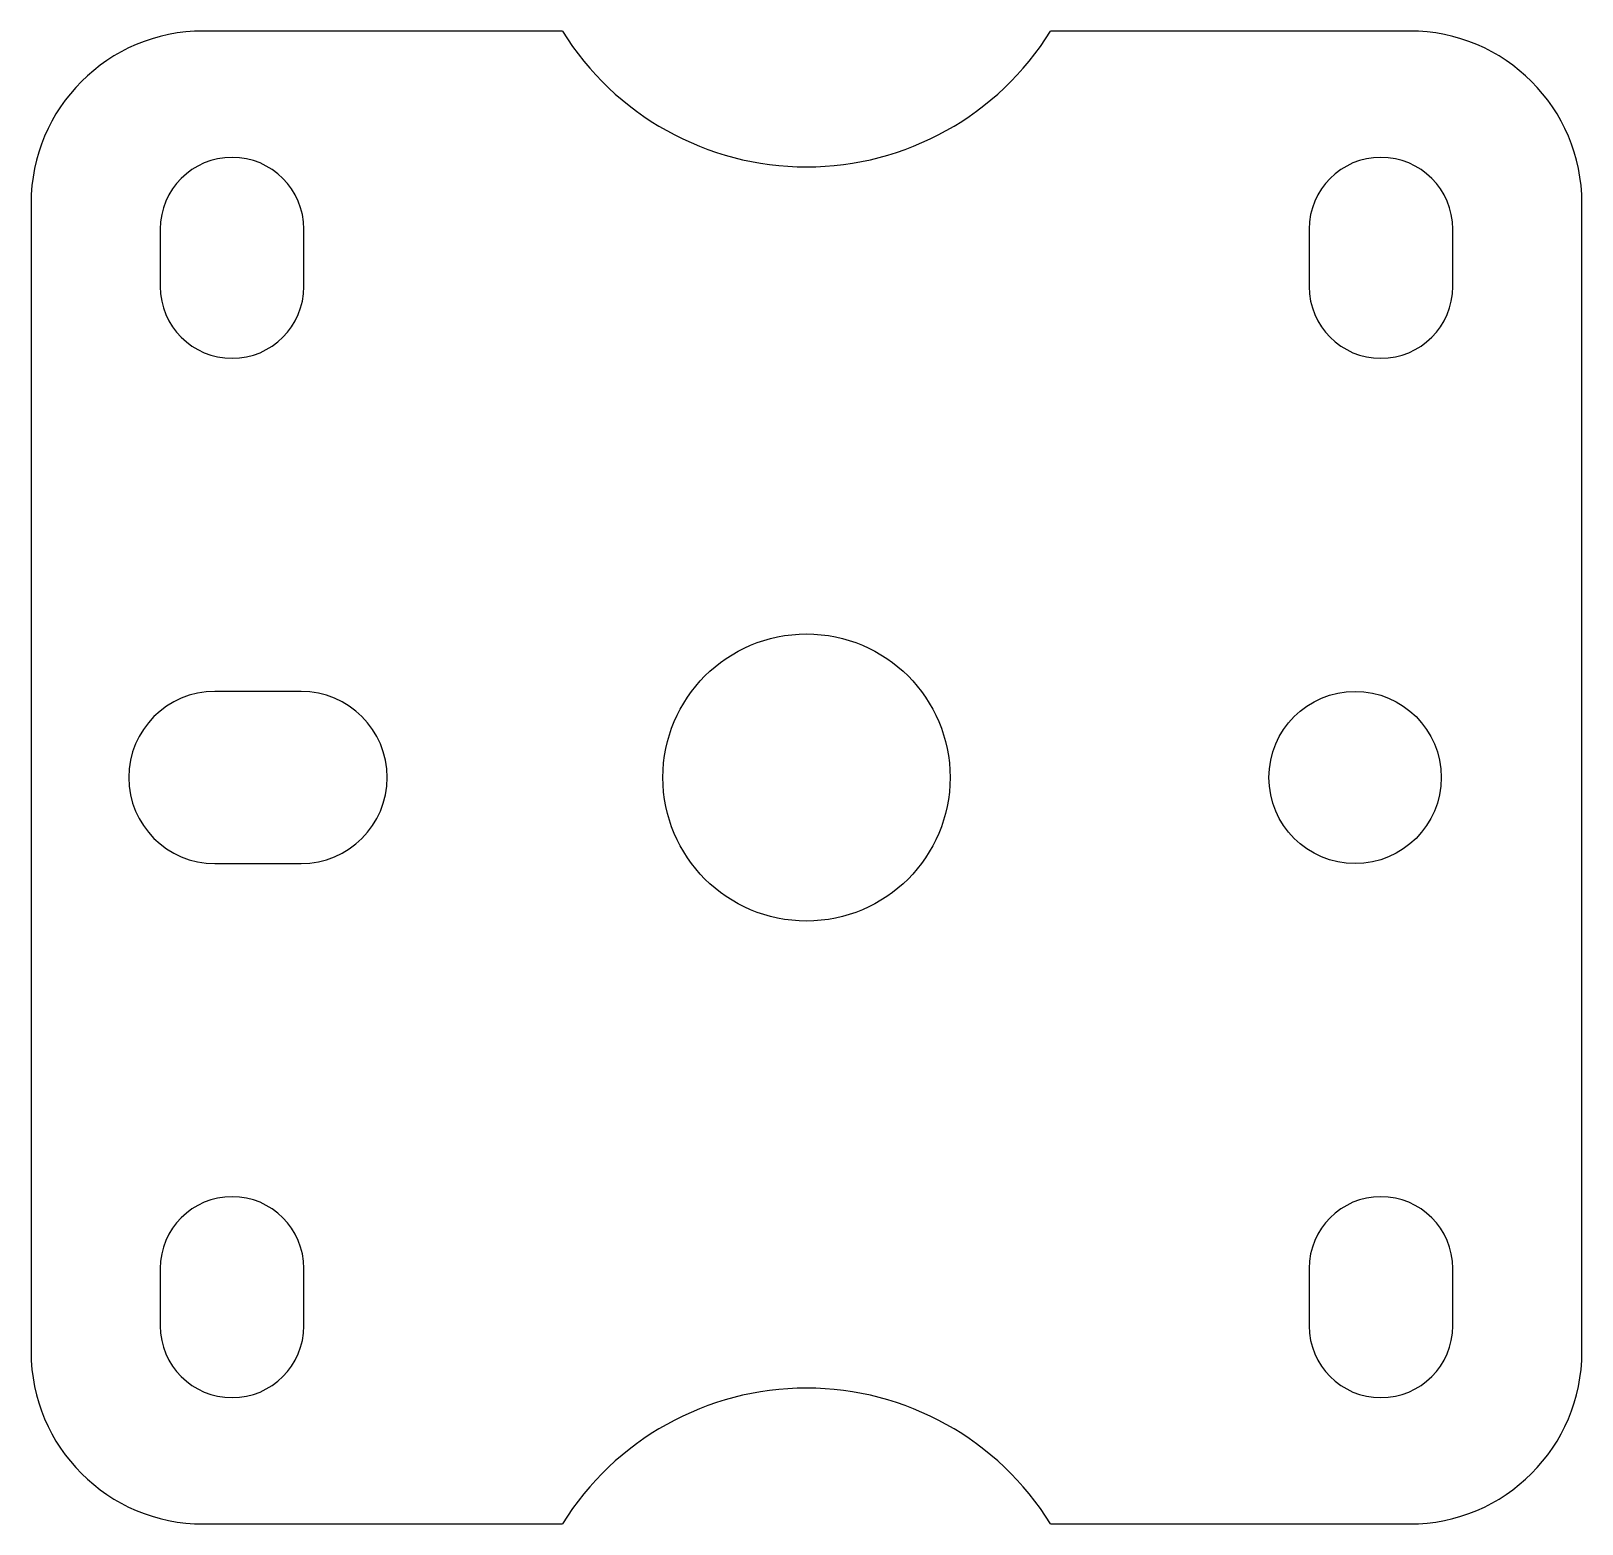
# Model space of a CAD drawing. Extents: x -27 to 27, y -26 to 26.
import ezdxf

# ---------------------------------------------------------------- set-up
doc = ezdxf.new("R2010")
doc.units = 0
doc.layers.get('0').update_dxf_attribs({"linetype": 'CONTINUOUS'})

msp = doc.modelspace()

# ---------------------------------------------------------------- linework, layer by layer
at = {"color": 7, "linetype": 'CONTINUOUS'}
for p, q in [((-8.5, 26), (-21, 26)), ((21, 26), (8.5, 26)), ((-27, 20), (-27, -20)), ((27, -20), (27, 20)), ((-22.5, 19.1), (-22.5, 17.1)), ((-17.5, 17.1), (-17.5, 19.1)), ((17.5, 19.1), (17.5, 17.1)), ((22.5, 17.1), (22.5, 19.1)), ((-17.6, 3), (-20.6, 3)), ((-20.6, -3), (-17.6, -3)), ((-22.5, -17.1), (-22.5, -19.1)), ((-17.5, -19.1), (-17.5, -17.1)), ((17.5, -17.1), (17.5, -19.1)), ((22.5, -19.1), (22.5, -17.1)), ((-21, -26), (-8.5, -26)), ((8.5, -26), (21, -26))]:
    msp.add_line(p, q, dxfattribs=at)
for centre, radius in [((0, 0), 5), ((19.1, 0), 3)]:
    msp.add_circle(centre, radius, dxfattribs=at)
for centre, radius, start, end in [((-21, 20), 6, 90, 180), ((0, 31.268), 10, 211.7883, 328.2117), ((21, 20), 6, 0, 90), ((-20, 19.1), 2.5, 0, 180), ((20, 19.1), 2.5, 0, 180), ((-20, 17.1), 2.5, 180, 0), ((20, 17.1), 2.5, 180, 0), ((-20.6, 0), 3, 90, 270), ((-17.6, 0), 3, 270, 90), ((-20, -17.1), 2.5, 0, 180), ((20, -17.1), 2.5, 0, 180), ((-20, -19.1), 2.5, 180, 0), ((20, -19.1), 2.5, 180, 0), ((-21, -20), 6, 180, 270), ((21, -20), 6, 270, 0), ((0, -31.268), 10, 31.7883, 148.2117)]:
    msp.add_arc(centre, radius, start, end, dxfattribs=at)

doc.saveas('drawing.dxf')
